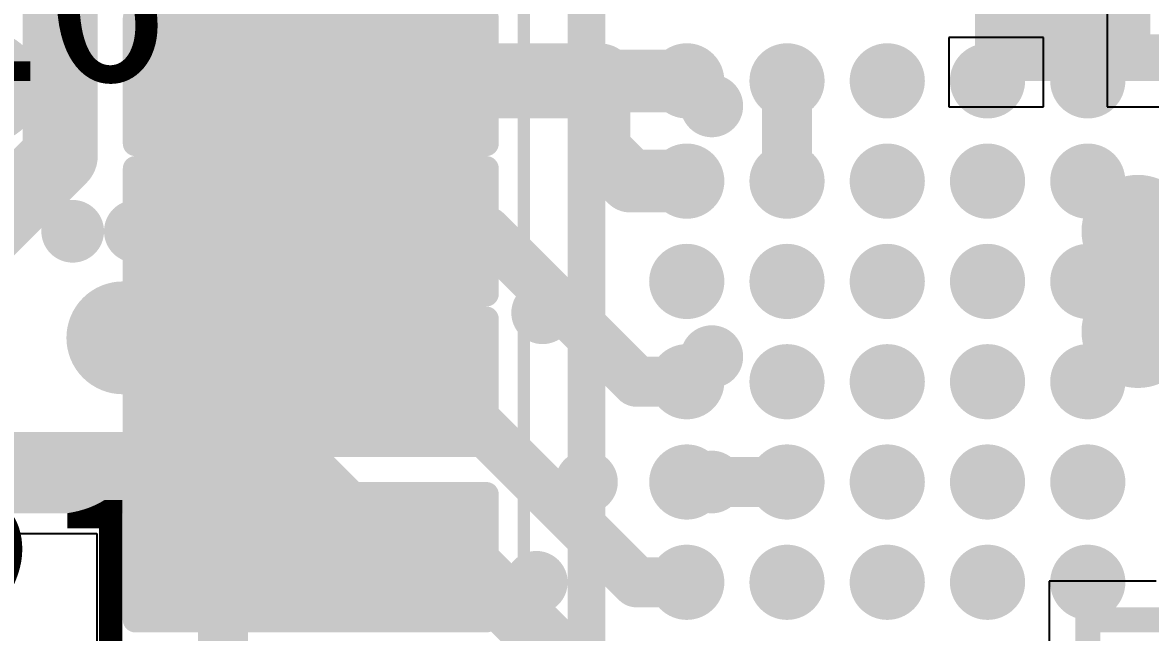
# Model space of a CAD drawing. Header units: millimetres. Extents: x 15 to 120, y 22 to 104.
# Drawn here: x 48.75 to 53.25, y 57.6 to 60.032 of the extents above; entities that cross this region are included whole.
import ezdxf

# ---------------------------------------------------------------- set-up
doc = ezdxf.new("R2010")
doc.units = ezdxf.units.MM
for name, color, linetype in [('BottomLayer', 5, 'Continuous'), ('BottomOverlay', 54, 'Continuous'), ('BottomPaste', 16, 'Continuous'), ('BottomSolder', 6, 'Continuous'), ('Mechanical13', 56, 'Continuous'), ('Mechanical15', 56, 'Continuous'), ('MultiLayer', 9, 'Continuous'), ('TopLayer', 1, 'Continuous'), ('TopOverlay', 2, 'Continuous'), ('TopPaste', 8, 'Continuous'), ('TopSolder', 216, 'Continuous')]:
    doc.layers.add(name, color=color, linetype=linetype)

msp = doc.modelspace()

# ---------------------------------------------------------------- linework, layer by layer
at = {"layer": 'BottomLayer'}
for p, q in [((53.07699823999999, 60.10000171999999), (53.07699823999999, 59.69600201999999)), ((52.82299824, 59.97300172), (52.44599874, 59.97300172)), ((52.44599874, 59.97300172), (52.44599874, 59.69600201999999)), ((52.82299824, 59.69600201999999), (52.82299824, 59.97300172)), ((52.44599874, 59.69600201999999), (52.82299824, 59.69600201999999)), ((53.07699823999999, 59.69600201999999), (53.45399774, 59.69600201999999)), ((53.27299988, 57.80400427999999), (52.84600047999999, 57.80400427999999)), ((52.84600047999999, 57.80400427999999), (52.84600047999999, 57.42700478))]:
    msp.add_line(p, q, dxfattribs=at)
at = {"layer": 'BottomLayer', "const_width": 0.12499848}
for points in [[(51.43750189999999, 59.70000252, 1), (51.56250038, 59.70000252, 1)], [(51.43750189999999, 58.70000198, 1), (51.56250038, 58.70000198, 1)], [(51.43750189999999, 58.20000044, 1), (51.56250038, 58.20000044, 1)]]:
    msp.add_lwpolyline(points, format="xyb", close=True, dxfattribs=at)
at = {"layer": 'BottomLayer'}
msp.add_solid([(53.19999773999999, 59.95000202), (53.19999773999999, 60.25000142), (52.69999874, 59.95000202), (52.69999874, 60.25000142)], dxfattribs=at)
at = {"layer": 'BottomOverlay', "const_width": 0.1499997}
for points in [[(49.69999966, 58.15000053999999), (49.69999966, 60.55000081999999)], [(48.49999952, 58.15000053999999), (49.69999966, 58.15000053999999)]]:
    msp.add_lwpolyline(points, dxfattribs=at)
at = {"layer": 'BottomOverlay', "const_width": 0.07499858}
msp.add_lwpolyline([(49.6624991, 58.15000053999999, 1), (49.73750021999999, 58.15000053999999, 1)], format="xyb", close=True, dxfattribs=at)
msp.add_lwpolyline([(49.6624991, 58.15000053999999, 1), (49.73750021999999, 58.15000053999999, 1)], format="xyb", close=True, dxfattribs=at)
at = {"layer": 'BottomPaste'}
msp.add_solid([(53.19999773999999, 59.95000202), (53.19999773999999, 60.25000142), (52.69999874, 59.95000202), (52.69999874, 60.25000142)], dxfattribs=at)
msp.add_solid([(53.19999773999999, 59.95000202), (53.19999773999999, 60.25000142), (52.69999874, 59.95000202), (52.69999874, 60.25000142)], dxfattribs=at)
at = {"layer": 'BottomSolder'}
msp.add_solid([(53.24999764, 59.90000212), (53.24999764, 60.30000132), (52.64999883999999, 59.90000212), (52.64999883999999, 60.30000132)], dxfattribs=at)
msp.add_solid([(53.24999764, 59.90000212), (53.24999764, 60.30000132), (52.64999883999999, 59.90000212), (52.64999883999999, 60.30000132)], dxfattribs=at)
at = {"layer": 'Mechanical13', "const_width": 0.0999998}
for points in [[(50.9999996, 53.00000322), (50.9999996, 67.00000315999999)], [(52.98499944, 59.93500078), (52.98499944, 60.26500265999999)], [(49.5849783, 59.6349836), (49.5849783, 59.96498548)], [(49.5849783, 59.96498548), (50.21497703999999, 59.96498548)], [(50.21497703999999, 59.6349836), (50.21497703999999, 59.96498548)], [(52.98499944, 59.93500078), (53.61499817999999, 59.93500078)], [(49.5849783, 59.6349836), (50.21497703999999, 59.6349836)], [(49.58500116, 59.0349975), (49.58500116, 59.36499937999999)], [(49.58500116, 59.36499937999999), (50.2149999, 59.36499937999999)], [(50.2149999, 59.0349975), (50.2149999, 59.36499937999999)], [(49.58500116, 59.0349975), (50.2149999, 59.0349975)], [(49.5849783, 58.43500886), (49.5849783, 58.76500566)], [(49.5849783, 58.76500566), (50.2149999, 58.76500566)], [(50.2149999, 58.43500886), (50.2149999, 58.76500566)], [(49.5849783, 58.43500886), (50.2149999, 58.43500886)], [(49.5849783, 57.7350128), (49.5849783, 58.0650096)], [(49.5849783, 58.0650096), (50.2149999, 58.0650096)], [(50.2149999, 57.7350128), (50.2149999, 58.0650096)], [(49.5849783, 57.7350128), (50.2149999, 57.7350128)]]:
    msp.add_lwpolyline(points, dxfattribs=at)
at = {"layer": 'Mechanical13', "const_width": 0.0499999}
for points in [[(49.55997962, 59.96498548, 1), (49.60997698, 59.96498548, 1)], [(49.55997962, 59.96498548, 1), (49.60997698, 59.96498548, 1)], [(50.18997836, 59.96498548, 1), (50.23997572, 59.96498548, 1)], [(50.18997836, 59.96498548, 1), (50.23997572, 59.96498548, 1)], [(52.96000076, 59.93500078, 1), (53.00999812, 59.93500078, 1)], [(52.96000076, 59.93500078, 1), (53.00999812, 59.93500078, 1)], [(49.55997962, 59.6349836, 1), (49.60997698, 59.6349836, 1)], [(49.55997962, 59.6349836, 1), (49.60997698, 59.6349836, 1)], [(50.18997836, 59.6349836, 1), (50.23997572, 59.6349836, 1)], [(50.18997836, 59.6349836, 1), (50.23997572, 59.6349836, 1)], [(49.56000247999999, 59.36499937999999, 1), (49.60999984, 59.36499937999999, 1)], [(49.56000247999999, 59.36499937999999, 1), (49.60999984, 59.36499937999999, 1)], [(50.19000122, 59.36499937999999, 1), (50.23999858, 59.36499937999999, 1)], [(50.19000122, 59.36499937999999, 1), (50.23999858, 59.36499937999999, 1)], [(49.56000247999999, 59.0349975, 1), (49.60999984, 59.0349975, 1)], [(49.56000247999999, 59.0349975, 1), (49.60999984, 59.0349975, 1)], [(50.19000122, 59.0349975, 1), (50.23999858, 59.0349975, 1)], [(50.19000122, 59.0349975, 1), (50.23999858, 59.0349975, 1)], [(49.55997962, 58.76500566, 1), (49.60997698, 58.76500566, 1)], [(49.55997962, 58.76500566, 1), (49.60997698, 58.76500566, 1)], [(50.19000122, 58.76500566, 1), (50.23999858, 58.76500566, 1)], [(50.19000122, 58.76500566, 1), (50.23999858, 58.76500566, 1)], [(49.55997962, 58.43500886, 1), (49.60997698, 58.43500886, 1)], [(49.55997962, 58.43500886, 1), (49.60997698, 58.43500886, 1)], [(50.19000122, 58.43500886, 1), (50.23999858, 58.43500886, 1)], [(50.19000122, 58.43500886, 1), (50.23999858, 58.43500886, 1)], [(49.55997962, 58.0650096, 1), (49.60997698, 58.0650096, 1)], [(49.55997962, 58.0650096, 1), (49.60997698, 58.0650096, 1)], [(50.19000122, 58.0650096, 1), (50.23999858, 58.0650096, 1)], [(50.19000122, 58.0650096, 1), (50.23999858, 58.0650096, 1)], [(49.55997962, 57.7350128, 1), (49.60997698, 57.7350128, 1)], [(49.55997962, 57.7350128, 1), (49.60997698, 57.7350128, 1)], [(50.19000122, 57.7350128, 1), (50.23999858, 57.7350128, 1)], [(50.19000122, 57.7350128, 1), (50.23999858, 57.7350128, 1)]]:
    msp.add_lwpolyline(points, format="xyb", close=True, dxfattribs=at)
at = {"layer": 'Mechanical15'}
for points, const_width in [([(50.75000009999999, 52.75000118), (50.75000009999999, 67.25000265999999)], 0.0499999), ([(52.59999894, 59.85000221999999), (52.59999894, 60.35000122)], 0.0999998), ([(49.1999778, 59.54998504), (49.1999778, 60.04998404)], 0.0999998), ([(49.1999778, 60.04998404), (50.59997754, 60.04998404)], 0.0999998), ([(50.59997754, 59.54998504), (50.59997754, 60.04998404)], 0.0999998), ([(49.89997894, 59.6349836), (49.89997894, 59.96498548)], 0.0999998), ([(52.59999894, 59.85000221999999), (53.99999868, 59.85000221999999)], 0.0999998), ([(49.734978, 59.79998454), (50.06497734, 59.79998454)], 0.0999998), ([(49.1999778, 59.54998504), (50.59997754, 59.54998504)], 0.0999998), ([(49.20000066, 58.94999893999999), (49.20000066, 59.44999794)], 0.0999998), ([(49.20000066, 59.44999794), (50.6000004, 59.44999794)], 0.0999998), ([(50.6000004, 58.94999893999999), (50.6000004, 59.44999794)], 0.0999998), ([(49.9000018, 59.0349975), (49.9000018, 59.36499937999999)], 0.0999998), ([(49.73500086, 59.19999843999999), (50.0650002, 59.19999843999999)], 0.0999998), ([(49.20000066, 58.94999893999999), (50.6000004, 58.94999893999999)], 0.0999998), ([(49.2000159, 58.35002046), (49.2000159, 58.84999406)], 0.0999998), ([(49.2000159, 58.84999406), (50.6000131, 58.84999406)], 0.0999998), ([(50.6000131, 58.35002046), (50.6000131, 58.84999406)], 0.0999998), ([(49.8999891, 58.43500886), (49.8999891, 58.76500566)], 0.0999998), ([(49.7349907, 58.60000726), (50.06498749999999, 58.60000726)], 0.0999998), ([(49.2000159, 58.35002046), (50.6000131, 58.35002046)], 0.0999998), ([(49.2000159, 57.6500244), (49.2000159, 58.149998)], 0.0999998), ([(49.2000159, 58.149998), (50.6000131, 58.149998)], 0.0999998), ([(50.6000131, 57.6500244), (50.6000131, 58.149998)], 0.0999998), ([(49.8999891, 57.7350128), (49.8999891, 58.0650096)], 0.0999998), ([(49.7349907, 57.90001119999999), (50.06498749999999, 57.90001119999999)], 0.0999998), ([(49.2000159, 57.6500244), (50.6000131, 57.6500244)], 0.0999998), ([(53.00000068, 57.65000408), (54.79999961999999, 57.65000408)], 0.0999998), ([(53.00000068, 56.95000547999999), (53.00000068, 57.65000408)], 0.0999998)]:
    msp.add_lwpolyline(points, dxfattribs=dict(at, const_width=const_width))
at = {"layer": 'Mechanical15', "const_width": 0.0499999}
for points in [[(49.17497912, 60.04998404, 1), (49.22497648, 60.04998404, 1)], [(49.17497912, 60.04998404, 1), (49.22497648, 60.04998404, 1)], [(50.57497885999999, 60.04998404, 1), (50.62497622, 60.04998404, 1)], [(50.57497885999999, 60.04998404, 1), (50.62497622, 60.04998404, 1)], [(49.87498025999999, 59.96498548, 1), (49.92497762, 59.96498548, 1)], [(52.57500026, 59.85000221999999, 1), (52.62499761999999, 59.85000221999999, 1)], [(52.57500026, 59.85000221999999, 1), (52.62499761999999, 59.85000221999999, 1)], [(49.70997932, 59.79998454, 1), (49.75997667999999, 59.79998454, 1)], [(50.03997866, 59.79998454, 1), (50.08997601999999, 59.79998454, 1)], [(49.87498025999999, 59.6349836, 1), (49.92497762, 59.6349836, 1)], [(49.17497912, 59.54998504, 1), (49.22497648, 59.54998504, 1)], [(49.17497912, 59.54998504, 1), (49.22497648, 59.54998504, 1)], [(50.57497885999999, 59.54998504, 1), (50.62497622, 59.54998504, 1)], [(50.57497885999999, 59.54998504, 1), (50.62497622, 59.54998504, 1)], [(49.17500198, 59.44999794, 1), (49.22499934, 59.44999794, 1)], [(49.17500198, 59.44999794, 1), (49.22499934, 59.44999794, 1)], [(50.57500172, 59.44999794, 1), (50.62499907999999, 59.44999794, 1)], [(50.57500172, 59.44999794, 1), (50.62499907999999, 59.44999794, 1)], [(49.87500312, 59.36499937999999, 1), (49.92500047999999, 59.36499937999999, 1)], [(49.71000218, 59.19999843999999, 1), (49.75999954, 59.19999843999999, 1)], [(50.04000152, 59.19999843999999, 1), (50.08999888, 59.19999843999999, 1)], [(49.87500312, 59.0349975, 1), (49.92500047999999, 59.0349975, 1)], [(49.17500198, 58.94999893999999, 1), (49.22499934, 58.94999893999999, 1)], [(49.17500198, 58.94999893999999, 1), (49.22499934, 58.94999893999999, 1)], [(50.57500172, 58.94999893999999, 1), (50.62499907999999, 58.94999893999999, 1)], [(50.57500172, 58.94999893999999, 1), (50.62499907999999, 58.94999893999999, 1)], [(49.17501721999999, 58.84999406, 1), (49.22501458, 58.84999406, 1)], [(49.17501721999999, 58.84999406, 1), (49.22501458, 58.84999406, 1)], [(50.57501442, 58.84999406, 1), (50.62501177999999, 58.84999406, 1)], [(50.57501442, 58.84999406, 1), (50.62501177999999, 58.84999406, 1)], [(49.87499042, 58.76500566, 1), (49.92498778, 58.76500566, 1)], [(49.70999201999999, 58.60000726, 1), (49.75998938, 58.60000726, 1)], [(50.03998882, 58.60000726, 1), (50.08998618, 58.60000726, 1)], [(49.87499042, 58.43500886, 1), (49.92498778, 58.43500886, 1)], [(49.17501721999999, 58.35002046, 1), (49.22501458, 58.35002046, 1)], [(49.17501721999999, 58.35002046, 1), (49.22501458, 58.35002046, 1)], [(50.57501442, 58.35002046, 1), (50.62501177999999, 58.35002046, 1)], [(50.57501442, 58.35002046, 1), (50.62501177999999, 58.35002046, 1)], [(49.17501721999999, 58.149998, 1), (49.22501458, 58.149998, 1)], [(49.17501721999999, 58.149998, 1), (49.22501458, 58.149998, 1)], [(50.57501442, 58.149998, 1), (50.62501177999999, 58.149998, 1)], [(50.57501442, 58.149998, 1), (50.62501177999999, 58.149998, 1)], [(49.87499042, 58.0650096, 1), (49.92498778, 58.0650096, 1)], [(49.70999201999999, 57.90001119999999, 1), (49.75998938, 57.90001119999999, 1)], [(50.03998882, 57.90001119999999, 1), (50.08998618, 57.90001119999999, 1)], [(49.87499042, 57.7350128, 1), (49.92498778, 57.7350128, 1)], [(49.17501721999999, 57.6500244, 1), (49.22501458, 57.6500244, 1)], [(49.17501721999999, 57.6500244, 1), (49.22501458, 57.6500244, 1)], [(50.57501442, 57.6500244, 1), (50.62501177999999, 57.6500244, 1)], [(50.57501442, 57.6500244, 1), (50.62501177999999, 57.6500244, 1)], [(52.975002, 57.65000408, 1), (53.02499936, 57.65000408, 1)], [(52.975002, 57.65000408, 1), (53.02499936, 57.65000408, 1)]]:
    msp.add_lwpolyline(points, format="xyb", close=True, dxfattribs=at)
at = {"layer": 'MultiLayer'}
for points, const_width in [([(48.48750271999999, 59.7750011, 1), (48.712501, 59.7750011, 1)], 0.22499828), ([(49.58750052, 59.82500099999999, 1), (49.71249899999999, 59.82500099999999, 1)], 0.12499848), ([(50.187479, 59.79998454, 1), (50.31247748, 59.79998454, 1)], 0.12499848), ([(51.33750209999999, 59.79999977999999, 1), (51.46250058, 59.79999977999999, 1)], 0.12499848), ([(51.7375013, 59.80000232, 1), (51.86249978, 59.80000232, 1)], 0.12499848), ([(52.13750049999999, 59.80000232, 1), (52.26249898, 59.80000232, 1)], 0.12499848), ([(52.53750223999999, 59.79999977999999, 1), (52.66250072, 59.79999977999999, 1)], 0.12499848), ([(52.93750144, 59.79999977999999, 1), (53.06249992, 59.79999977999999, 1)], 0.12499848), ([(51.43750189999999, 59.70000252, 1), (51.56250038, 59.70000252, 1)], 0.12499848), ([(49.26250244, 59.5250016, 1), (49.38750091999999, 59.5250016, 1)], 0.12499848), ([(49.33750102, 59.27499956, 1), (49.5624993, 59.27499956, 1)], 0.22499828), ([(51.33750209999999, 59.40000058, 1), (51.46250058, 59.40000058, 1)], 0.12499848), ([(51.7375013, 59.40000058, 1), (51.86249978, 59.40000058, 1)], 0.12499848), ([(52.13750049999999, 59.40000311999999, 1), (52.26249898, 59.40000311999999, 1)], 0.12499848), ([(52.53750223999999, 59.40000058, 1), (52.66250072, 59.40000058, 1)], 0.12499848), ([(52.93750144, 59.40000058, 1), (53.06249992, 59.40000058, 1)], 0.12499848), ([(53.08750114, 59.20000098, 1), (53.31249941999999, 59.20000098, 1)], 0.22499828), ([(48.88750192, 59.20000098, 1), (49.0125004, 59.20000098, 1)], 0.12499848), ([(49.13750142, 59.20000098, 1), (49.26249989999999, 59.20000098, 1)], 0.12499848), ([(49.58750052, 59.20000098, 1), (49.71249899999999, 59.20000098, 1)], 0.12499848), ([(50.18750186, 59.19999843999999, 1), (50.31250034, 59.19999843999999, 1)], 0.12499848), ([(51.33750209999999, 59.00000137999999, 1), (51.46250058, 59.00000137999999, 1)], 0.12499848), ([(51.7375013, 59.00000137999999, 1), (51.86249978, 59.00000137999999, 1)], 0.12499848), ([(52.13750049999999, 59.00000392, 1), (52.26249898, 59.00000392, 1)], 0.12499848), ([(52.53750223999999, 59.00000137999999, 1), (52.66250072, 59.00000137999999, 1)], 0.12499848), ([(52.93750144, 59.00000137999999, 1), (53.06249992, 59.00000137999999, 1)], 0.12499848), ([(49.66250164, 58.82500046, 1), (49.88749992, 58.82500046, 1)], 0.22499828), ([(49.03750162, 58.77500056, 1), (49.26249989999999, 58.77500056, 1)], 0.22499828), ([(49.98750226, 58.87500035999999, 1), (50.11250073999999, 58.87500035999999, 1)], 0.12499848), ([(50.76250198, 58.87500035999999, 1), (50.88750046, 58.87500035999999, 1)], 0.12499848), ([(53.08750114, 58.79999924, 1), (53.31249941999999, 58.79999924, 1)], 0.22499828), ([(51.43750189999999, 58.70000198, 1), (51.56250038, 58.70000198, 1)], 0.12499848), ([(49.33750102, 58.62500086, 1), (49.4624995, 58.62500086, 1)], 0.12499848), ([(49.61250174, 58.59999964, 1), (49.73750021999999, 58.59999964, 1)], 0.12499848), ([(50.18750186, 58.60000726, 1), (50.31250034, 58.60000726, 1)], 0.12499848), ([(51.33750209999999, 58.60000218, 1), (51.46250058, 58.60000218, 1)], 0.12499848), ([(51.7375013, 58.60000218, 1), (51.86249978, 58.60000218, 1)], 0.12499848), ([(52.13750049999999, 58.60000218, 1), (52.26249898, 58.60000218, 1)], 0.12499848), ([(52.53750223999999, 58.59999964, 1), (52.66250072, 58.59999964, 1)], 0.12499848), ([(52.93750144, 58.59999964, 1), (53.06249992, 58.59999964, 1)], 0.12499848), ([(50.93750035999999, 58.20000044, 1), (51.06249884, 58.20000044, 1)], 0.12499848), ([(51.33750209999999, 58.20000297999999, 1), (51.46250058, 58.20000297999999, 1)], 0.12499848), ([(51.43750189999999, 58.20000044, 1), (51.56250038, 58.20000044, 1)], 0.12499848), ([(51.7375013, 58.20000297999999, 1), (51.86249978, 58.20000297999999, 1)], 0.12499848), ([(52.13750049999999, 58.20000044, 1), (52.26249898, 58.20000044, 1)], 0.12499848), ([(52.53750223999999, 58.20000044, 1), (52.66250072, 58.20000044, 1)], 0.12499848), ([(52.93750144, 58.20000044, 1), (53.06249992, 58.20000044, 1)], 0.12499848), ([(49.36250224, 57.90000104, 1), (49.48750072, 57.90000104, 1)], 0.12499848), ([(49.61250174, 57.90000104, 1), (49.73750021999999, 57.90000104, 1)], 0.12499848), ([(50.73750076, 57.80000124, 1), (50.86249924, 57.80000124, 1)], 0.12499848), ([(51.33750209999999, 57.80000124, 1), (51.46250058, 57.80000124, 1)], 0.12499848), ([(51.7375013, 57.80000124, 1), (51.86249978, 57.80000124, 1)], 0.12499848), ([(52.13750049999999, 57.80000124, 1), (52.26249898, 57.80000124, 1)], 0.12499848), ([(52.53750223999999, 57.80000124, 1), (52.66250072, 57.80000124, 1)], 0.12499848), ([(52.93750144, 57.80000124, 1), (53.06249992, 57.80000124, 1)], 0.12499848)]:
    msp.add_lwpolyline(points, format="xyb", close=True, dxfattribs=dict(at, const_width=const_width))
at = {"layer": 'TopLayer'}
for p, q in [((48.40000226, 57.99510372), (49.0459776, 57.99510372)), ((49.0459776, 57.99510372), (49.0459776, 57.49601149999999))]:
    msp.add_line(p, q, dxfattribs=at)
for points, const_width in [([(48.90000126, 59.50000038), (48.90000126, 60.5750122)], 0.2999994), ([(50.25002396, 59.80003026), (50.25002396, 60.40000874)], 0.499999), ([(49.54999995999999, 59.8000074), (49.54999995999999, 60.40000874)], 0.2999994), ([(49.5499771, 59.79998454), (49.54999995999999, 59.8000074)], 0.2999994), ([(49.5499771, 59.20000098), (49.5499771, 59.79998454)], 0.2999994), ([(50.24997824, 59.79998454), (51.05000204, 59.79998454)], 0.2999994), ([(50.24997824, 59.79998454), (50.25002396, 59.80003026)], 0.2499995), ([(51.05000204, 59.52499906), (51.05000204, 59.79998454)], 0.2499995), ([(51.05000204, 59.79998454), (51.39998356, 59.79998454)], 0.2499995), ([(51.80000054, 59.40000311999999), (51.80000054, 59.80000232)], 0.1999996), ([(48.60000186, 59.20000098), (48.90000126, 59.50000038)], 0.2999994), ([(51.05000204, 59.52499906), (51.17499798, 59.40000311999999)], 0.2499995), ([(51.39998356, 59.40002089999999), (51.40000134, 59.40000311999999)], 0.2999994), ([(51.17499798, 59.40000311999999), (51.40000134, 59.40000311999999)], 0.2499995), ([(47.92500193999999, 59.20000098), (48.60000186, 59.20000098)], 0.2999994), ([(49.20000066, 59.20000098), (49.45000015999999, 59.20000098)], 0.2499995), ([(49.45000015999999, 59.20000098), (49.45119396, 59.19880718)], 0.2499995), ([(49.45000015999999, 59.20000098), (49.5499771, 59.20000098)], 0.2499995), ([(49.5499771, 58.60000726), (49.5499771, 59.20000098)], 0.2999994), ([(49.5499771, 59.20000098), (49.54999742, 59.20000098)], 0.2499995), ([(49.54999742, 59.20000098), (49.54999995999999, 59.19999843999999)], 0.2499995), ([(49.54999742, 59.20000098), (49.64999976, 59.20000098)], 0.2499995), ([(50.2500011, 59.19999843999999), (50.60000802, 59.19999843999999)], 0.1999996), ([(50.60000802, 59.19999843999999), (51.20000427999999, 58.60000218)], 0.1999996), ([(50.2500011, 58.60000726), (50.39999572, 58.60000726)], 0.1999996), ([(50.39999572, 58.60000726), (51.20000174, 57.80000124)], 0.1999996), ([(51.20000427999999, 58.60000218), (51.40000134, 58.60000218)], 0.1999996), ([(47.95000315999999, 58.25000034), (49.15000076, 58.25000034)], 0.2999994), ([(49.15000076, 58.25000034), (49.90001196, 58.25000034)], 0.1499997), ([(49.90001196, 58.25000034), (50.2500011, 57.90001119999999)], 0.1999996), ([(51.40000134, 58.20000297999999), (51.80000054, 58.20000297999999)], 0.1999996), ([(50.2500011, 57.90001119999999), (50.49999044, 57.90001119999999)], 0.2499995), ([(50.49999044, 57.90001119999999), (50.9999996, 57.40000204)], 0.2499995), ([(49.5499771, 57.90001119999999), (49.54999995999999, 57.89998834)], 0.1999996), ([(49.54999995999999, 57.29999969999999), (49.54999995999999, 57.89998834)], 0.1999996), ([(51.20000174, 57.80000124), (51.40000134, 57.80000124)], 0.1999996)]:
    msp.add_lwpolyline(points, dxfattribs=dict(at, const_width=const_width))
for points, const_width in [([(50.12502548, 59.80003026, 1), (50.37502244, 59.80003026, 1)], 0.2499995), ([(49.47497852, 59.79998454, 1), (49.62497568, 59.79998454, 1)], 0.1499997), ([(49.47497852, 59.79998454, 1), (49.62497568, 59.79998454, 1)], 0.1499997), ([(49.47500137999999, 59.8000074, 1), (49.62499854, 59.8000074, 1)], 0.1499997), ([(49.47500137999999, 59.8000074, 1), (49.62499854, 59.8000074, 1)], 0.1499997), ([(49.58750052, 59.82500099999999, 1), (49.71249899999999, 59.82500099999999, 1)], 0.12499848), ([(50.17497966, 59.79998454, 1), (50.32497682, 59.79998454, 1)], 0.1499997), ([(50.97500346, 59.79998454, 1), (51.12500061999999, 59.79998454, 1)], 0.1499997), ([(51.32500276, 59.80000232, 1), (51.47499991999999, 59.80000232, 1)], 0.1499997), ([(51.72500196, 59.80000232, 1), (51.87499912, 59.80000232, 1)], 0.1499997), ([(52.12500116, 59.80000232, 1), (52.27499831999999, 59.80000232, 1)], 0.1499997), ([(52.5250029, 59.80000232, 1), (52.67500006, 59.80000232, 1)], 0.1499997), ([(52.9250021, 59.80000232, 1), (53.07499926, 59.80000232, 1)], 0.1499997), ([(50.187479, 59.79998454, 1), (50.31247748, 59.79998454, 1)], 0.12499848), ([(50.187479, 59.79998454, 1), (50.31247748, 59.79998454, 1)], 0.12499848), ([(50.18752472, 59.80003026, 1), (50.31252319999999, 59.80003026, 1)], 0.12499848), ([(50.98750279999999, 59.79998454, 1), (51.11250128, 59.79998454, 1)], 0.12499848), ([(50.98750279999999, 59.79998454, 1), (51.11250128, 59.79998454, 1)], 0.12499848), ([(51.33748431999999, 59.79998454, 1), (51.4624828, 59.79998454, 1)], 0.12499848), ([(51.7375013, 59.80000232, 1), (51.86249978, 59.80000232, 1)], 0.12499848), ([(51.75000064, 59.80000232, 1), (51.85000044, 59.80000232, 1)], 0.0999998), ([(52.13750049999999, 59.80000232, 1), (52.26249898, 59.80000232, 1)], 0.12499848), ([(52.53750223999999, 59.79999977999999, 1), (52.66250072, 59.79999977999999, 1)], 0.12499848), ([(48.82500268, 59.50000038, 1), (48.97499984, 59.50000038, 1)], 0.1499997), ([(48.82500268, 59.50000038, 1), (48.97499984, 59.50000038, 1)], 0.1499997), ([(50.98750279999999, 59.52499906, 1), (51.11250128, 59.52499906, 1)], 0.12499848), ([(50.98750279999999, 59.52499906, 1), (51.11250128, 59.52499906, 1)], 0.12499848), ([(51.32498498, 59.40002089999999, 1), (51.47498213999999, 59.40002089999999, 1)], 0.1499997), ([(51.32500276, 59.40000311999999, 1), (51.47499991999999, 59.40000311999999, 1)], 0.1499997), ([(51.32500276, 59.40000311999999, 1), (51.47499991999999, 59.40000311999999, 1)], 0.1499997), ([(51.72500196, 59.40000311999999, 1), (51.87499912, 59.40000311999999, 1)], 0.1499997), ([(52.12500116, 59.40000311999999, 1), (52.27499831999999, 59.40000311999999, 1)], 0.1499997), ([(52.5250029, 59.40000311999999, 1), (52.67500006, 59.40000311999999, 1)], 0.1499997), ([(52.9250021, 59.40000311999999, 1), (53.07499926, 59.40000311999999, 1)], 0.1499997), ([(51.11249874, 59.40000311999999, 1), (51.23749721999999, 59.40000311999999, 1)], 0.12499848), ([(51.11249874, 59.40000311999999, 1), (51.23749721999999, 59.40000311999999, 1)], 0.12499848), ([(51.33750209999999, 59.40000311999999, 1), (51.46250058, 59.40000311999999, 1)], 0.12499848), ([(51.7375013, 59.40000058, 1), (51.86249978, 59.40000058, 1)], 0.12499848), ([(51.75000064, 59.40000311999999, 1), (51.85000044, 59.40000311999999, 1)], 0.0999998), ([(52.13750049999999, 59.40000311999999, 1), (52.26249898, 59.40000311999999, 1)], 0.12499848), ([(52.53750223999999, 59.40000058, 1), (52.66250072, 59.40000058, 1)], 0.12499848), ([(49.13750142, 59.20000098, 1), (49.26249989999999, 59.20000098, 1)], 0.12499848), ([(49.13750142, 59.20000098, 1), (49.26249989999999, 59.20000098, 1)], 0.12499848), ([(49.38750091999999, 59.20000098, 1), (49.5124994, 59.20000098, 1)], 0.12499848), ([(49.38750091999999, 59.20000098, 1), (49.5124994, 59.20000098, 1)], 0.12499848), ([(49.38750091999999, 59.20000098, 1), (49.5124994, 59.20000098, 1)], 0.12499848), ([(49.38869472, 59.19880718, 1), (49.5136932, 59.19880718, 1)], 0.12499848), ([(49.47497852, 59.20000098, 1), (49.62497568, 59.20000098, 1)], 0.1499997), ([(49.47497852, 59.20000098, 1), (49.62497568, 59.20000098, 1)], 0.1499997), ([(49.48747786, 59.20000098, 1), (49.61247634, 59.20000098, 1)], 0.12499848), ([(49.48747786, 59.20000098, 1), (49.61247634, 59.20000098, 1)], 0.12499848), ([(49.48749818, 59.20000098, 1), (49.61249666, 59.20000098, 1)], 0.12499848), ([(49.48749818, 59.20000098, 1), (49.61249666, 59.20000098, 1)], 0.12499848), ([(49.48749818, 59.20000098, 1), (49.61249666, 59.20000098, 1)], 0.12499848), ([(49.48750072, 59.19999843999999, 1), (49.61249919999999, 59.19999843999999, 1)], 0.12499848), ([(49.58750052, 59.20000098, 1), (49.71249899999999, 59.20000098, 1)], 0.12499848), ([(49.58750052, 59.20000098, 1), (49.71249899999999, 59.20000098, 1)], 0.12499848), ([(50.18750186, 59.19999843999999, 1), (50.31250034, 59.19999843999999, 1)], 0.12499848), ([(50.2000012, 59.19999843999999, 1), (50.30000099999999, 59.19999843999999, 1)], 0.0999998), ([(50.55000811999999, 59.19999843999999, 1), (50.65000792, 59.19999843999999, 1)], 0.0999998), ([(50.55000811999999, 59.19999843999999, 1), (50.65000792, 59.19999843999999, 1)], 0.0999998), ([(51.32500276, 59.00000137999999, 1), (51.47499991999999, 59.00000137999999, 1)], 0.1499997), ([(51.72500196, 59.00000137999999, 1), (51.87499912, 59.00000137999999, 1)], 0.1499997), ([(52.12500116, 59.00000137999999, 1), (52.27499831999999, 59.00000137999999, 1)], 0.1499997), ([(52.5250029, 59.00000137999999, 1), (52.67500006, 59.00000137999999, 1)], 0.1499997), ([(52.9250021, 59.00000137999999, 1), (53.07499926, 59.00000137999999, 1)], 0.1499997), ([(51.33750209999999, 59.00000137999999, 1), (51.46250058, 59.00000137999999, 1)], 0.12499848), ([(51.7375013, 59.00000137999999, 1), (51.86249978, 59.00000137999999, 1)], 0.12499848), ([(52.13750049999999, 59.00000392, 1), (52.26249898, 59.00000392, 1)], 0.12499848), ([(52.53750223999999, 59.00000137999999, 1), (52.66250072, 59.00000137999999, 1)], 0.12499848), ([(49.33750102, 58.62500086, 1), (49.4624995, 58.62500086, 1)], 0.12499848), ([(49.47497852, 58.60000726, 1), (49.62497568, 58.60000726, 1)], 0.1499997), ([(49.61250174, 58.59999964, 1), (49.73750021999999, 58.59999964, 1)], 0.12499848), ([(50.18750186, 58.60000726, 1), (50.31250034, 58.60000726, 1)], 0.12499848), ([(51.32500276, 58.60000218, 1), (51.47499991999999, 58.60000218, 1)], 0.1499997), ([(51.33750209999999, 58.60000218, 1), (51.46250058, 58.60000218, 1)], 0.12499848), ([(51.72500196, 58.60000218, 1), (51.87499912, 58.60000218, 1)], 0.1499997), ([(51.7375013, 58.60000218, 1), (51.86249978, 58.60000218, 1)], 0.12499848), ([(52.12500116, 58.60000218, 1), (52.27499831999999, 58.60000218, 1)], 0.1499997), ([(52.13750049999999, 58.60000218, 1), (52.26249898, 58.60000218, 1)], 0.12499848), ([(52.5250029, 58.60000218, 1), (52.67500006, 58.60000218, 1)], 0.1499997), ([(52.53750223999999, 58.59999964, 1), (52.66250072, 58.59999964, 1)], 0.12499848), ([(52.9250021, 58.60000218, 1), (53.07499926, 58.60000218, 1)], 0.1499997), ([(50.2000012, 58.60000726, 1), (50.30000099999999, 58.60000726, 1)], 0.0999998), ([(50.34999582, 58.60000726, 1), (50.44999562, 58.60000726, 1)], 0.0999998), ([(50.34999582, 58.60000726, 1), (50.44999562, 58.60000726, 1)], 0.0999998), ([(51.15000438, 58.60000218, 1), (51.25000418, 58.60000218, 1)], 0.0999998), ([(51.15000438, 58.60000218, 1), (51.25000418, 58.60000218, 1)], 0.0999998), ([(51.35000144, 58.60000218, 1), (51.45000124, 58.60000218, 1)], 0.0999998), ([(49.07500218, 58.25000034, 1), (49.22499934, 58.25000034, 1)], 0.1499997), ([(49.1125002, 58.25000034, 1), (49.18750132, 58.25000034, 1)], 0.07499858), ([(49.85001206, 58.25000034, 1), (49.95001186, 58.25000034, 1)], 0.0999998), ([(49.8625114, 58.25000034, 1), (49.93751252, 58.25000034, 1)], 0.07499858), ([(51.32500276, 58.20000297999999, 1), (51.47499991999999, 58.20000297999999, 1)], 0.1499997), ([(51.33750209999999, 58.20000297999999, 1), (51.46250058, 58.20000297999999, 1)], 0.12499848), ([(51.72500196, 58.20000297999999, 1), (51.87499912, 58.20000297999999, 1)], 0.1499997), ([(51.7375013, 58.20000297999999, 1), (51.86249978, 58.20000297999999, 1)], 0.12499848), ([(52.12500116, 58.20000297999999, 1), (52.27499831999999, 58.20000297999999, 1)], 0.1499997), ([(52.13750049999999, 58.20000044, 1), (52.26249898, 58.20000044, 1)], 0.12499848), ([(52.5250029, 58.20000297999999, 1), (52.67500006, 58.20000297999999, 1)], 0.1499997), ([(52.53750223999999, 58.20000044, 1), (52.66250072, 58.20000044, 1)], 0.12499848), ([(52.9250021, 58.20000297999999, 1), (53.07499926, 58.20000297999999, 1)], 0.1499997), ([(51.35000144, 58.20000297999999, 1), (51.45000124, 58.20000297999999, 1)], 0.0999998), ([(51.75000064, 58.20000297999999, 1), (51.85000044, 58.20000297999999, 1)], 0.0999998), ([(49.36250224, 57.90000104, 1), (49.48750072, 57.90000104, 1)], 0.12499848), ([(49.61250174, 57.90000104, 1), (49.73750021999999, 57.90000104, 1)], 0.12499848), ([(50.18750186, 57.90001119999999, 1), (50.31250034, 57.90001119999999, 1)], 0.12499848), ([(50.4374912, 57.90001119999999, 1), (50.56248968, 57.90001119999999, 1)], 0.12499848), ([(50.4374912, 57.90001119999999, 1), (50.56248968, 57.90001119999999, 1)], 0.12499848), ([(49.4999772, 57.90001119999999, 1), (49.599977, 57.90001119999999, 1)], 0.0999998), ([(49.50000006, 57.89998834, 1), (49.59999986, 57.89998834, 1)], 0.0999998), ([(49.50000006, 57.89998834, 1), (49.59999986, 57.89998834, 1)], 0.0999998), ([(50.2000012, 57.90001119999999, 1), (50.30000099999999, 57.90001119999999, 1)], 0.0999998), ([(51.32500276, 57.80000124, 1), (51.47499991999999, 57.80000124, 1)], 0.1499997), ([(51.33750209999999, 57.80000124, 1), (51.46250058, 57.80000124, 1)], 0.12499848), ([(51.72500196, 57.80000124, 1), (51.87499912, 57.80000124, 1)], 0.1499997), ([(51.7375013, 57.80000124, 1), (51.86249978, 57.80000124, 1)], 0.12499848), ([(52.12500116, 57.80000124, 1), (52.27499831999999, 57.80000124, 1)], 0.1499997), ([(52.13750049999999, 57.80000124, 1), (52.26249898, 57.80000124, 1)], 0.12499848), ([(52.5250029, 57.80000124, 1), (52.67500006, 57.80000124, 1)], 0.1499997), ([(52.53750223999999, 57.80000124, 1), (52.66250072, 57.80000124, 1)], 0.12499848), ([(52.9250021, 57.80000124, 1), (53.07499926, 57.80000124, 1)], 0.1499997), ([(51.15000183999999, 57.80000124, 1), (51.25000163999999, 57.80000124, 1)], 0.0999998), ([(51.15000183999999, 57.80000124, 1), (51.25000163999999, 57.80000124, 1)], 0.0999998), ([(51.35000144, 57.80000124, 1), (51.45000124, 57.80000124, 1)], 0.0999998)]:
    msp.add_lwpolyline(points, format="xyb", close=True, dxfattribs=dict(at, const_width=const_width))
for points in [[(49.2999776, 59.94998424), (49.2999776, 59.64998483999999), (49.79997659999999, 59.94998424), (49.79997659999999, 59.64998483999999)], [(49.99997874, 59.94998424), (49.99997874, 59.64998483999999), (50.49997774, 59.94998424), (50.49997774, 59.64998483999999)], [(49.30000046, 59.34999814), (49.30000046, 59.04999874), (49.79999946, 59.34999814), (49.79999946, 59.04999874)], [(50.0000016, 59.34999814), (50.0000016, 59.04999874), (50.5000006, 59.34999814), (50.5000006, 59.04999874)], [(49.2999776, 58.75000695999999), (49.2999776, 58.45000756), (49.79997659999999, 58.75000695999999), (49.79997659999999, 58.45000756)], [(50.0000016, 58.75000695999999), (50.0000016, 58.45000756), (50.5000006, 58.75000695999999), (50.5000006, 58.45000756)], [(49.2999776, 58.0500109), (49.2999776, 57.7500115), (49.79997659999999, 58.0500109), (49.79997659999999, 57.7500115)], [(50.0000016, 58.0500109), (50.0000016, 57.7500115), (50.5000006, 58.0500109), (50.5000006, 57.7500115)]]:
    msp.add_solid(points, dxfattribs=at)
at = {"layer": 'TopOverlay', "const_width": 0.1499997}
msp.add_lwpolyline([(50.9999996, 53.00000068), (50.9999996, 67.00000315999999)], dxfattribs=at)
at = {"layer": 'TopPaste', "const_width": 0.1499997}
for points in [[(51.32500276, 59.80000232, 1), (51.47499991999999, 59.80000232, 1)], [(51.32500276, 59.80000232, 1), (51.47499991999999, 59.80000232, 1)], [(51.72500196, 59.80000232, 1), (51.87499912, 59.80000232, 1)], [(51.72500196, 59.80000232, 1), (51.87499912, 59.80000232, 1)], [(52.12500116, 59.80000232, 1), (52.27499831999999, 59.80000232, 1)], [(52.12500116, 59.80000232, 1), (52.27499831999999, 59.80000232, 1)], [(52.5250029, 59.80000232, 1), (52.67500006, 59.80000232, 1)], [(52.5250029, 59.80000232, 1), (52.67500006, 59.80000232, 1)], [(52.9250021, 59.80000232, 1), (53.07499926, 59.80000232, 1)], [(52.9250021, 59.80000232, 1), (53.07499926, 59.80000232, 1)], [(51.32500276, 59.40000311999999, 1), (51.47499991999999, 59.40000311999999, 1)], [(51.32500276, 59.40000311999999, 1), (51.47499991999999, 59.40000311999999, 1)], [(51.72500196, 59.40000311999999, 1), (51.87499912, 59.40000311999999, 1)], [(51.72500196, 59.40000311999999, 1), (51.87499912, 59.40000311999999, 1)], [(52.12500116, 59.40000311999999, 1), (52.27499831999999, 59.40000311999999, 1)], [(52.12500116, 59.40000311999999, 1), (52.27499831999999, 59.40000311999999, 1)], [(52.5250029, 59.40000311999999, 1), (52.67500006, 59.40000311999999, 1)], [(52.5250029, 59.40000311999999, 1), (52.67500006, 59.40000311999999, 1)], [(52.9250021, 59.40000311999999, 1), (53.07499926, 59.40000311999999, 1)], [(52.9250021, 59.40000311999999, 1), (53.07499926, 59.40000311999999, 1)], [(51.32500276, 59.00000137999999, 1), (51.47499991999999, 59.00000137999999, 1)], [(51.32500276, 59.00000137999999, 1), (51.47499991999999, 59.00000137999999, 1)], [(51.72500196, 59.00000137999999, 1), (51.87499912, 59.00000137999999, 1)], [(51.72500196, 59.00000137999999, 1), (51.87499912, 59.00000137999999, 1)], [(52.12500116, 59.00000137999999, 1), (52.27499831999999, 59.00000137999999, 1)], [(52.12500116, 59.00000137999999, 1), (52.27499831999999, 59.00000137999999, 1)], [(52.5250029, 59.00000137999999, 1), (52.67500006, 59.00000137999999, 1)], [(52.5250029, 59.00000137999999, 1), (52.67500006, 59.00000137999999, 1)], [(52.9250021, 59.00000137999999, 1), (53.07499926, 59.00000137999999, 1)], [(52.9250021, 59.00000137999999, 1), (53.07499926, 59.00000137999999, 1)], [(51.32500276, 58.60000218, 1), (51.47499991999999, 58.60000218, 1)], [(51.32500276, 58.60000218, 1), (51.47499991999999, 58.60000218, 1)], [(51.72500196, 58.60000218, 1), (51.87499912, 58.60000218, 1)], [(51.72500196, 58.60000218, 1), (51.87499912, 58.60000218, 1)], [(52.12500116, 58.60000218, 1), (52.27499831999999, 58.60000218, 1)], [(52.12500116, 58.60000218, 1), (52.27499831999999, 58.60000218, 1)], [(52.5250029, 58.60000218, 1), (52.67500006, 58.60000218, 1)], [(52.5250029, 58.60000218, 1), (52.67500006, 58.60000218, 1)], [(52.9250021, 58.60000218, 1), (53.07499926, 58.60000218, 1)], [(52.9250021, 58.60000218, 1), (53.07499926, 58.60000218, 1)], [(51.32500276, 58.20000297999999, 1), (51.47499991999999, 58.20000297999999, 1)], [(51.32500276, 58.20000297999999, 1), (51.47499991999999, 58.20000297999999, 1)], [(51.72500196, 58.20000297999999, 1), (51.87499912, 58.20000297999999, 1)], [(51.72500196, 58.20000297999999, 1), (51.87499912, 58.20000297999999, 1)], [(52.12500116, 58.20000297999999, 1), (52.27499831999999, 58.20000297999999, 1)], [(52.12500116, 58.20000297999999, 1), (52.27499831999999, 58.20000297999999, 1)], [(52.5250029, 58.20000297999999, 1), (52.67500006, 58.20000297999999, 1)], [(52.5250029, 58.20000297999999, 1), (52.67500006, 58.20000297999999, 1)], [(52.9250021, 58.20000297999999, 1), (53.07499926, 58.20000297999999, 1)], [(52.9250021, 58.20000297999999, 1), (53.07499926, 58.20000297999999, 1)], [(51.32500276, 57.80000124, 1), (51.47499991999999, 57.80000124, 1)], [(51.32500276, 57.80000124, 1), (51.47499991999999, 57.80000124, 1)], [(51.72500196, 57.80000124, 1), (51.87499912, 57.80000124, 1)], [(51.72500196, 57.80000124, 1), (51.87499912, 57.80000124, 1)], [(52.12500116, 57.80000124, 1), (52.27499831999999, 57.80000124, 1)], [(52.12500116, 57.80000124, 1), (52.27499831999999, 57.80000124, 1)], [(52.5250029, 57.80000124, 1), (52.67500006, 57.80000124, 1)], [(52.5250029, 57.80000124, 1), (52.67500006, 57.80000124, 1)], [(52.9250021, 57.80000124, 1), (53.07499926, 57.80000124, 1)], [(52.9250021, 57.80000124, 1), (53.07499926, 57.80000124, 1)]]:
    msp.add_lwpolyline(points, format="xyb", close=True, dxfattribs=at)
at = {"layer": 'TopPaste'}
for points in [[(49.2999776, 59.94998424), (49.2999776, 59.64998483999999), (49.79997659999999, 59.94998424), (49.79997659999999, 59.64998483999999)], [(49.2999776, 59.94998424), (49.2999776, 59.64998483999999), (49.79997659999999, 59.94998424), (49.79997659999999, 59.64998483999999)], [(49.99997874, 59.94998424), (49.99997874, 59.64998483999999), (50.49997774, 59.94998424), (50.49997774, 59.64998483999999)], [(49.99997874, 59.94998424), (49.99997874, 59.64998483999999), (50.49997774, 59.94998424), (50.49997774, 59.64998483999999)], [(49.30000046, 59.34999814), (49.30000046, 59.04999874), (49.79999946, 59.34999814), (49.79999946, 59.04999874)], [(49.30000046, 59.34999814), (49.30000046, 59.04999874), (49.79999946, 59.34999814), (49.79999946, 59.04999874)], [(50.0000016, 59.34999814), (50.0000016, 59.04999874), (50.5000006, 59.34999814), (50.5000006, 59.04999874)], [(50.0000016, 59.34999814), (50.0000016, 59.04999874), (50.5000006, 59.34999814), (50.5000006, 59.04999874)], [(49.2999776, 58.75000695999999), (49.2999776, 58.45000756), (49.79997659999999, 58.75000695999999), (49.79997659999999, 58.45000756)], [(49.2999776, 58.75000695999999), (49.2999776, 58.45000756), (49.79997659999999, 58.75000695999999), (49.79997659999999, 58.45000756)], [(50.0000016, 58.75000695999999), (50.0000016, 58.45000756), (50.5000006, 58.75000695999999), (50.5000006, 58.45000756)], [(50.0000016, 58.75000695999999), (50.0000016, 58.45000756), (50.5000006, 58.75000695999999), (50.5000006, 58.45000756)], [(49.2999776, 58.0500109), (49.2999776, 57.7500115), (49.79997659999999, 58.0500109), (49.79997659999999, 57.7500115)], [(49.2999776, 58.0500109), (49.2999776, 57.7500115), (49.79997659999999, 58.0500109), (49.79997659999999, 57.7500115)], [(50.0000016, 58.0500109), (50.0000016, 57.7500115), (50.5000006, 58.0500109), (50.5000006, 57.7500115)], [(50.0000016, 58.0500109), (50.0000016, 57.7500115), (50.5000006, 58.0500109), (50.5000006, 57.7500115)]]:
    msp.add_solid(points, dxfattribs=at)
at = {"layer": 'TopSolder'}
for points, const_width in [([(51.34500272, 59.80000232, 1), (51.45499995999999, 59.80000232, 1)], 0.10999978), ([(51.34500272, 59.80000232, 1), (51.45499995999999, 59.80000232, 1)], 0.10999978), ([(51.74500192, 59.80000232, 1), (51.85499916, 59.80000232, 1)], 0.10999978), ([(51.74500192, 59.80000232, 1), (51.85499916, 59.80000232, 1)], 0.10999978), ([(52.14500112, 59.80000232, 1), (52.25499835999999, 59.80000232, 1)], 0.10999978), ([(52.14500112, 59.80000232, 1), (52.25499835999999, 59.80000232, 1)], 0.10999978), ([(52.54500286, 59.80000232, 1), (52.6550001, 59.80000232, 1)], 0.10999978), ([(52.54500286, 59.80000232, 1), (52.6550001, 59.80000232, 1)], 0.10999978), ([(52.94500206, 59.80000232, 1), (53.0549993, 59.80000232, 1)], 0.10999978), ([(52.94500206, 59.80000232, 1), (53.0549993, 59.80000232, 1)], 0.10999978), ([(51.34500272, 59.40000311999999, 1), (51.45499995999999, 59.40000311999999, 1)], 0.10999978), ([(51.34500272, 59.40000311999999, 1), (51.45499995999999, 59.40000311999999, 1)], 0.10999978), ([(51.74500192, 59.40000311999999, 1), (51.85499916, 59.40000311999999, 1)], 0.10999978), ([(51.74500192, 59.40000311999999, 1), (51.85499916, 59.40000311999999, 1)], 0.10999978), ([(52.14500112, 59.40000311999999, 1), (52.25499835999999, 59.40000311999999, 1)], 0.10999978), ([(52.14500112, 59.40000311999999, 1), (52.25499835999999, 59.40000311999999, 1)], 0.10999978), ([(52.54500286, 59.40000311999999, 1), (52.6550001, 59.40000311999999, 1)], 0.10999978), ([(52.54500286, 59.40000311999999, 1), (52.6550001, 59.40000311999999, 1)], 0.10999978), ([(52.94500206, 59.40000311999999, 1), (53.0549993, 59.40000311999999, 1)], 0.10999978), ([(52.94500206, 59.40000311999999, 1), (53.0549993, 59.40000311999999, 1)], 0.10999978), ([(51.34500272, 59.00000137999999, 1), (51.45499995999999, 59.00000137999999, 1)], 0.10999978), ([(51.34500272, 59.00000137999999, 1), (51.45499995999999, 59.00000137999999, 1)], 0.10999978), ([(51.74500192, 59.00000137999999, 1), (51.85499916, 59.00000137999999, 1)], 0.10999978), ([(51.74500192, 59.00000137999999, 1), (51.85499916, 59.00000137999999, 1)], 0.10999978), ([(52.14500112, 59.00000137999999, 1), (52.25499835999999, 59.00000137999999, 1)], 0.10999978), ([(52.14500112, 59.00000137999999, 1), (52.25499835999999, 59.00000137999999, 1)], 0.10999978), ([(52.54500286, 59.00000137999999, 1), (52.6550001, 59.00000137999999, 1)], 0.10999978), ([(52.54500286, 59.00000137999999, 1), (52.6550001, 59.00000137999999, 1)], 0.10999978), ([(52.94500206, 59.00000137999999, 1), (53.0549993, 59.00000137999999, 1)], 0.10999978), ([(52.94500206, 59.00000137999999, 1), (53.0549993, 59.00000137999999, 1)], 0.10999978), ([(50.16250064, 58.60000726, 1), (50.33750156, 58.60000726, 1)], 0.17499838), ([(50.16250064, 58.60000726, 1), (50.33750156, 58.60000726, 1)], 0.17499838), ([(51.34500272, 58.60000218, 1), (51.45499995999999, 58.60000218, 1)], 0.10999978), ([(51.34500272, 58.60000218, 1), (51.45499995999999, 58.60000218, 1)], 0.10999978), ([(51.74500192, 58.60000218, 1), (51.85499916, 58.60000218, 1)], 0.10999978), ([(51.74500192, 58.60000218, 1), (51.85499916, 58.60000218, 1)], 0.10999978), ([(52.14500112, 58.60000218, 1), (52.25499835999999, 58.60000218, 1)], 0.10999978), ([(52.14500112, 58.60000218, 1), (52.25499835999999, 58.60000218, 1)], 0.10999978), ([(52.54500286, 58.60000218, 1), (52.6550001, 58.60000218, 1)], 0.10999978), ([(52.54500286, 58.60000218, 1), (52.6550001, 58.60000218, 1)], 0.10999978), ([(52.94500206, 58.60000218, 1), (53.0549993, 58.60000218, 1)], 0.10999978), ([(52.94500206, 58.60000218, 1), (53.0549993, 58.60000218, 1)], 0.10999978), ([(51.34500272, 58.20000297999999, 1), (51.45499995999999, 58.20000297999999, 1)], 0.10999978), ([(51.34500272, 58.20000297999999, 1), (51.45499995999999, 58.20000297999999, 1)], 0.10999978), ([(51.74500192, 58.20000297999999, 1), (51.85499916, 58.20000297999999, 1)], 0.10999978), ([(51.74500192, 58.20000297999999, 1), (51.85499916, 58.20000297999999, 1)], 0.10999978), ([(52.14500112, 58.20000297999999, 1), (52.25499835999999, 58.20000297999999, 1)], 0.10999978), ([(52.14500112, 58.20000297999999, 1), (52.25499835999999, 58.20000297999999, 1)], 0.10999978), ([(52.54500286, 58.20000297999999, 1), (52.6550001, 58.20000297999999, 1)], 0.10999978), ([(52.54500286, 58.20000297999999, 1), (52.6550001, 58.20000297999999, 1)], 0.10999978), ([(52.94500206, 58.20000297999999, 1), (53.0549993, 58.20000297999999, 1)], 0.10999978), ([(52.94500206, 58.20000297999999, 1), (53.0549993, 58.20000297999999, 1)], 0.10999978), ([(51.34500272, 57.80000124, 1), (51.45499995999999, 57.80000124, 1)], 0.10999978), ([(51.34500272, 57.80000124, 1), (51.45499995999999, 57.80000124, 1)], 0.10999978), ([(51.74500192, 57.80000124, 1), (51.85499916, 57.80000124, 1)], 0.10999978), ([(51.74500192, 57.80000124, 1), (51.85499916, 57.80000124, 1)], 0.10999978), ([(52.14500112, 57.80000124, 1), (52.25499835999999, 57.80000124, 1)], 0.10999978), ([(52.14500112, 57.80000124, 1), (52.25499835999999, 57.80000124, 1)], 0.10999978), ([(52.54500286, 57.80000124, 1), (52.6550001, 57.80000124, 1)], 0.10999978), ([(52.54500286, 57.80000124, 1), (52.6550001, 57.80000124, 1)], 0.10999978), ([(52.94500206, 57.80000124, 1), (53.0549993, 57.80000124, 1)], 0.10999978), ([(52.94500206, 57.80000124, 1), (53.0549993, 57.80000124, 1)], 0.10999978)]:
    msp.add_lwpolyline(points, format="xyb", close=True, dxfattribs=dict(at, const_width=const_width))
for points in [[(49.2499777, 59.99998414), (49.2499777, 59.59998494), (49.8499765, 59.99998414), (49.8499765, 59.59998494)], [(49.2499777, 59.99998414), (49.2499777, 59.59998494), (49.8499765, 59.99998414), (49.8499765, 59.59998494)], [(49.94997884, 59.99998414), (49.94997884, 59.59998494), (50.54997763999999, 59.99998414), (50.54997763999999, 59.59998494)], [(49.94997884, 59.99998414), (49.94997884, 59.59998494), (50.54997763999999, 59.99998414), (50.54997763999999, 59.59998494)], [(49.25000056, 59.39999804), (49.25000056, 58.99999884), (49.84999936, 59.39999804), (49.84999936, 58.99999884)], [(49.25000056, 59.39999804), (49.25000056, 58.99999884), (49.84999936, 59.39999804), (49.84999936, 58.99999884)], [(49.95000169999999, 59.39999804), (49.95000169999999, 58.99999884), (50.5500005, 59.39999804), (50.5500005, 58.99999884)], [(49.95000169999999, 59.39999804), (49.95000169999999, 58.99999884), (50.5500005, 59.39999804), (50.5500005, 58.99999884)], [(49.2499777, 58.80000686), (49.2499777, 58.40000766), (49.8499765, 58.80000686), (49.8499765, 58.40000766)], [(49.2499777, 58.80000686), (49.2499777, 58.40000766), (49.8499765, 58.80000686), (49.8499765, 58.40000766)], [(49.95000169999999, 58.80000686), (49.95000169999999, 58.40000766), (50.5500005, 58.80000686), (50.5500005, 58.40000766)], [(49.95000169999999, 58.80000686), (49.95000169999999, 58.40000766), (50.5500005, 58.80000686), (50.5500005, 58.40000766)], [(49.2499777, 58.1000108), (49.2499777, 57.7000116), (49.8499765, 58.1000108), (49.8499765, 57.7000116)], [(49.2499777, 58.1000108), (49.2499777, 57.7000116), (49.8499765, 58.1000108), (49.8499765, 57.7000116)], [(49.95000169999999, 58.1000108), (49.95000169999999, 57.7000116), (50.5500005, 58.1000108), (50.5500005, 57.7000116)], [(49.95000169999999, 58.1000108), (49.95000169999999, 57.7000116), (50.5500005, 58.1000108), (50.5500005, 57.7000116)]]:
    msp.add_solid(points, dxfattribs=at)

# ---------------------------------------------------------------- texts
at = {"layer": 'TopOverlay'}
for s, p in [('C216', (47.29997906, 59.79998707999999)), ('C221', (47.30000192, 57.3999995))]:
    msp.add_text(s, height=0.75000104, rotation=360, dxfattribs=at).set_placement(p)

doc.saveas('drawing.dxf')
